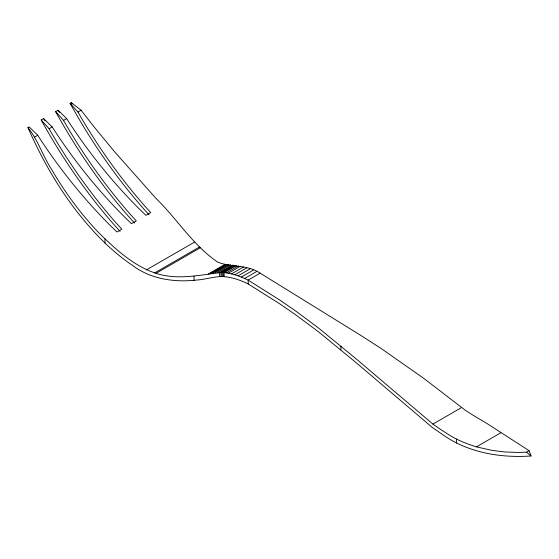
<?xml version="1.0" encoding="UTF-8"?>
<svg xmlns="http://www.w3.org/2000/svg" width="559" height="559" viewBox="0 0 559 559"><rect width="100%" height="100%" fill="white"/><g stroke="black" fill="none" stroke-linecap="round" stroke-linejoin="round"><path stroke-width="0.84" d="M234.263 265.301L221.93 272.443C199.591 274.895 176.462 280.737 154.361 272.771C132.357 264.987 114.581 248.35 98.23 232.188L97.79 231.712C80 212.902 64.704 191.842 51.624 169.524L51.288 168.944C42.666 155.605 37.935 140.043 27.95 127.599L29.152 126.9L37.76 135.25L40.206 139.093A340.571 204.867 57.8 0 0 110.109 225.326L117.013 232.013L121.827 229.232L115.489 222.223A340.571 188.034 62.1 0 1 51.33 132.665L49.094 128.71L41.191 119.954L43.595 118.564L52.204 126.907L54.649 130.75A340.571 204.867 57.8 0 0 124.552 216.99L131.456 223.677L136.27 220.896L129.933 213.887A340.571 188.034 62.1 0 1 65.773 124.329L63.537 120.367L55.634 111.611L58.038 110.221L66.647 118.571L69.092 122.414A340.571 204.867 57.8 0 0 138.995 208.654L145.899 215.341L150.713 212.56L144.376 205.544A340.571 188.034 62.1 0 1 80.216 115.992L77.98 112.031L70.078 103.275L71.279 102.583L81.097 110.228L93.884 126.655L114.441 151.594L156.254 198.69C177.434 219.247 193.044 245.555 217.856 262.206C231.279 267.481 247.316 264.379 260.242 273.211L361.219 335.666L381.636 348.83L423.883 378.45L465.102 410.103A277.103 161.579 59.5 0 0 475.241 416.546L485.317 422.436L529.073 450.68L531.05 455.983C502.017 457.982 471.433 453.279 446.634 437.299L432.554 427.67L356.3 362.805L318.658 331.934L296.123 315.129L280.436 304.278L248.21 283.944A108.083 62.405 60 0 0 226.374 276.894C216.361 275.433 206.711 279.458 196.796 280.024C174.583 282.588 150.504 279.2 132.35 265.273L132.19 265.162C110.801 250.767 92.871 231.887 77.016 211.7L76.555 211.12C56.829 185.525 40.877 157.177 27.95 127.599M235.213 265.462L223.034 272.506L223.348 276.6M34.644 137.046L37.76 135.25M49.094 128.71L52.204 126.907M63.537 120.367L66.647 118.571M77.98 112.031L81.097 110.228M146.29 269.962L194.434 242.166M154.689 272.876L199.479 247.015M156.108 273.295L200.262 247.798M208.234 274.05L224.683 264.554M209.967 273.651L225.682 264.582M212.462 273.155L227.24 264.624M214.915 272.778L228.876 264.714M217.304 272.554L230.588 264.882M232.376 265.085L219.638 272.436L219.638 276.621M233.445 265.211L220.952 272.422L221.057 276.586M236.171 265.616L224.138 272.568L221.93 272.443L222.202 276.593M226.248 272.89L238.281 265.937M224.138 276.649L224.138 272.568L228.358 273.204L240.391 266.259M228.358 273.204L231.545 273.903L243.584 266.957M231.545 273.903L234.78 274.783L246.812 267.838M234.78 274.783L238.043 275.839L250.083 268.886M238.043 275.839L241.334 277.068L253.374 270.116M241.334 277.068L244.646 278.466L256.686 271.52M244.646 278.466L248.112 280.101L260.145 273.155M248.112 280.101L280.618 300.609L296.354 311.503L318.658 328.133L356.733 359.339L432.904 424.099L461.399 407.644M432.904 424.099L436.481 426.629A277.103 158.379 60.5 0 0 446.417 433.183C455.585 439.395 465.885 443.629 476.436 446.858L500.822 432.771M476.436 446.858L491.962 450.379L504.637 451.951L517.683 452.448L526.473 452.182L529.073 450.68M526.473 452.182L531.05 455.983M148.974 214.698L143.153 208.262A345.189 190.584 62.1 0 1 70.078 103.275M134.53 223.034L128.71 216.599A345.189 190.584 62.1 0 1 55.634 111.611M120.087 231.377L114.267 224.942A345.189 190.584 62.1 0 1 41.191 119.954M71.279 102.583L72.314 103.925M456.43 439.115L456.43 443.077M340.885 346.112L340.885 349.92M248.21 280.157L248.21 283.944M194.043 276.251L194.043 280.339M104.98 238.966L104.98 243.032M44.951 120.758A345.189 207.648 57.8 0 1 43.595 118.564M59.394 112.422A345.189 207.648 57.8 0 1 58.038 110.228"/></g></svg>
